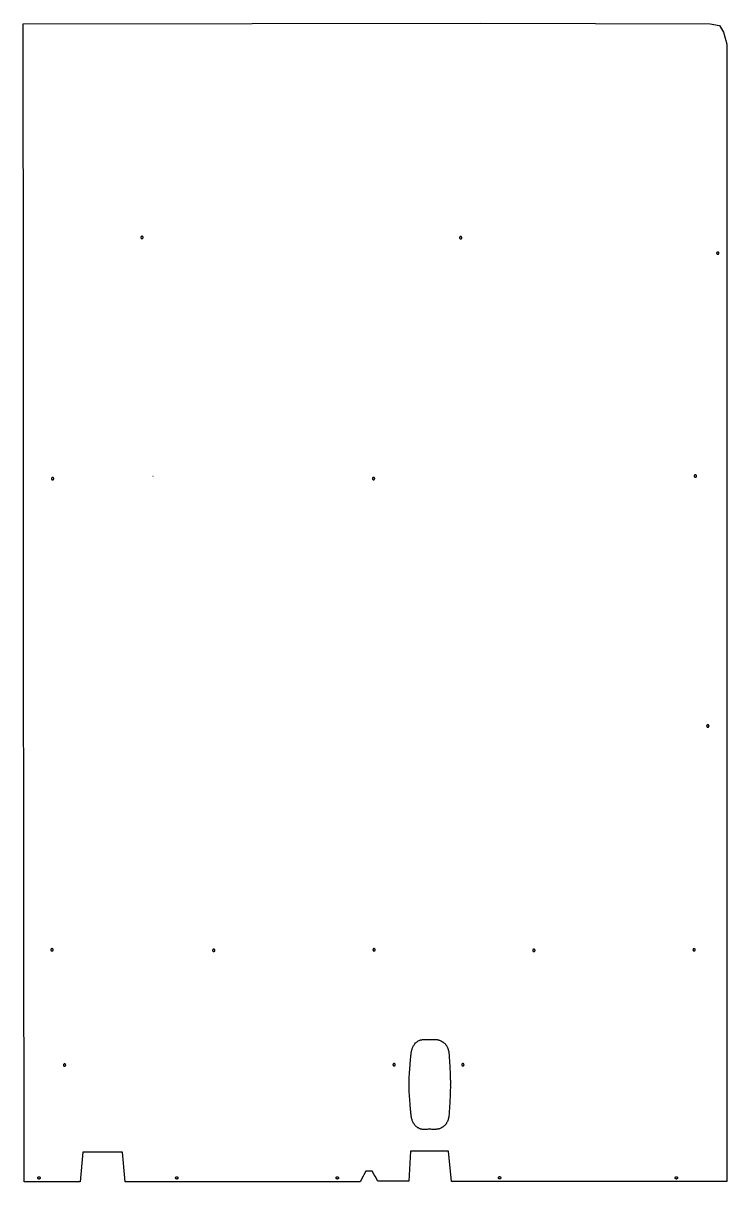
# Model space of a CAD drawing. Extents: x 0 to 5593, y -8541 to 1390.
# Drawn here: x 4357 to 5555, y -8493 to -6519 of the extents above; entities that cross this region are included whole.
import ezdxf

# ---------------------------------------------------------------- set-up
doc = ezdxf.new("R2010")
doc.units = 0
doc.layers.add('Default Layer', color=1, linetype='CONTINUOUS')

msp = doc.modelspace()

# ---------------------------------------------------------------- linework, layer by layer
at = {"layer": 'Default Layer'}
for points in [[(4930.8, -8492.8), (4530.9, -8492.8), (4526.2, -8442.3), (4458.6, -8442.3), (4454, -8493), (4358.5, -8493), (4358, -7999.9), (4357.7, -7506.8), (4357.4, -7013.8), (4357, -6520.7), (4746.9, -6520), (5136.7, -6519.4), (5526.9, -6520.6), (5543, -6523.2), (5549.7, -6534.6), (5555.4, -6554.9), (5555.3, -8492.3), (5086.4, -8492.3), (5081.5, -8440.8), (5016.8, -8440.8), (5013.6, -8491.9), (4961.3, -8491.9), (4956.4, -8483.6), (4955.1, -8481.3), (4951.4, -8475.1), (4940.7, -8475.1), (4937.3, -8481.3), (4936.2, -8483.2), (4930.8, -8492.8)], [(4559.5, -6882.4), (4559.3, -6882.4), (4559.1, -6882.4), (4558.9, -6882.5), (4558.7, -6882.5), (4558.5, -6882.6), (4558.4, -6882.7), (4558.2, -6882.8), (4558.1, -6883), (4557.9, -6883.1), (4557.8, -6883.2), (4557.7, -6883.4), (4557.6, -6883.6), (4557.6, -6883.8), (4557.5, -6884), (4557.5, -6884.2), (4557.5, -6884.4), (4557.5, -6884.6), (4557.5, -6884.8), (4557.6, -6885), (4557.6, -6885.1), (4557.7, -6885.3), (4557.8, -6885.5), (4557.9, -6885.6), (4558.1, -6885.8), (4558.2, -6885.9), (4558.4, -6886), (4558.5, -6886.1), (4558.7, -6886.2), (4558.9, -6886.3), (4559.1, -6886.3), (4559.3, -6886.4), (4559.5, -6886.4), (4559.7, -6886.4), (4559.9, -6886.3), (4560.1, -6886.3), (4560.3, -6886.2), (4560.4, -6886.1), (4560.6, -6886), (4560.8, -6885.9), (4560.9, -6885.8), (4561, -6885.6), (4561.1, -6885.5), (4561.2, -6885.3), (4561.3, -6885.1), (4561.4, -6885), (4561.4, -6884.8), (4561.5, -6884.6), (4561.5, -6884.4), (4561.5, -6884.2), (4561.4, -6884), (4561.4, -6883.8), (4561.3, -6883.6), (4561.2, -6883.4), (4561.1, -6883.2), (4561, -6883.1), (4560.9, -6883), (4560.8, -6882.8), (4560.6, -6882.7), (4560.4, -6882.6), (4560.3, -6882.5), (4560.1, -6882.5), (4559.9, -6882.4), (4559.7, -6882.4), (4559.5, -6882.4)], [(5102.2, -6882.8), (5102, -6882.8), (5101.8, -6882.8), (5101.6, -6882.9), (5101.4, -6883), (5101.2, -6883), (5101.1, -6883.1), (5100.9, -6883.3), (5100.8, -6883.4), (5100.6, -6883.5), (5100.5, -6883.7), (5100.4, -6883.8), (5100.3, -6884), (5100.3, -6884.2), (5100.2, -6884.4), (5100.2, -6884.6), (5100.2, -6884.8), (5100.2, -6885), (5100.2, -6885.2), (5100.3, -6885.4), (5100.3, -6885.6), (5100.4, -6885.8), (5100.5, -6885.9), (5100.6, -6886.1), (5100.8, -6886.2), (5100.9, -6886.3), (5101.1, -6886.5), (5101.2, -6886.6), (5101.4, -6886.6), (5101.6, -6886.7), (5101.8, -6886.8), (5102, -6886.8), (5102.2, -6886.8), (5102.4, -6886.8), (5102.6, -6886.8), (5102.8, -6886.7), (5103, -6886.6), (5103.1, -6886.6), (5103.3, -6886.5), (5103.5, -6886.3), (5103.6, -6886.2), (5103.7, -6886.1), (5103.8, -6885.9), (5103.9, -6885.8), (5104, -6885.6), (5104.1, -6885.4), (5104.1, -6885.2), (5104.2, -6885), (5104.2, -6884.8), (5104.2, -6884.6), (5104.1, -6884.4), (5104.1, -6884.2), (5104, -6884), (5103.9, -6883.8), (5103.8, -6883.7), (5103.7, -6883.5), (5103.6, -6883.4), (5103.5, -6883.3), (5103.3, -6883.1), (5103.1, -6883), (5103, -6883), (5102.8, -6882.9), (5102.6, -6882.8), (5102.4, -6882.8), (5102.2, -6882.8)], [(5540.1, -6909.1), (5539.9, -6909.1), (5539.7, -6909.2), (5539.5, -6909.2), (5539.3, -6909.3), (5539.1, -6909.4), (5538.9, -6909.5), (5538.8, -6909.6), (5538.6, -6909.7), (5538.5, -6909.8), (5538.4, -6910), (5538.3, -6910.2), (5538.2, -6910.3), (5538.1, -6910.5), (5538.1, -6910.7), (5538.1, -6910.9), (5538.1, -6911.1), (5538.1, -6911.3), (5538.1, -6911.5), (5538.1, -6911.7), (5538.2, -6911.9), (5538.3, -6912.1), (5538.4, -6912.2), (5538.5, -6912.4), (5538.6, -6912.5), (5538.8, -6912.7), (5538.9, -6912.8), (5539.1, -6912.9), (5539.3, -6913), (5539.5, -6913), (5539.7, -6913.1), (5539.9, -6913.1), (5540.1, -6913.1), (5540.3, -6913.1), (5540.5, -6913.1), (5540.7, -6913), (5540.8, -6913), (5541, -6912.9), (5541.2, -6912.8), (5541.3, -6912.7), (5541.5, -6912.5), (5541.6, -6912.4), (5541.7, -6912.2), (5541.8, -6912.1), (5541.9, -6911.9), (5542, -6911.7), (5542, -6911.5), (5542, -6911.3), (5542.1, -6911.1), (5542, -6910.9), (5542, -6910.7), (5542, -6910.5), (5541.9, -6910.3), (5541.8, -6910.2), (5541.7, -6910), (5541.6, -6909.8), (5541.5, -6909.7), (5541.3, -6909.6), (5541.2, -6909.5), (5541, -6909.4), (5540.8, -6909.3), (5540.7, -6909.2), (5540.5, -6909.2), (5540.3, -6909.1), (5540.1, -6909.1)], [(4407.2, -7293.3), (4407, -7293.3), (4406.8, -7293.3), (4406.6, -7293.4), (4406.4, -7293.5), (4406.2, -7293.5), (4406.1, -7293.6), (4405.9, -7293.8), (4405.8, -7293.9), (4405.7, -7294), (4405.5, -7294.2), (4405.4, -7294.3), (4405.4, -7294.5), (4405.3, -7294.7), (4405.2, -7294.9), (4405.2, -7295.1), (4405.2, -7295.3), (4405.2, -7295.5), (4405.2, -7295.7), (4405.3, -7295.9), (4405.4, -7296.1), (4405.4, -7296.3), (4405.5, -7296.4), (4405.7, -7296.6), (4405.8, -7296.7), (4405.9, -7296.8), (4406.1, -7297), (4406.2, -7297.1), (4406.4, -7297.1), (4406.6, -7297.2), (4406.8, -7297.3), (4407, -7297.3), (4407.2, -7297.3), (4407.4, -7297.3), (4407.6, -7297.3), (4407.8, -7297.2), (4408, -7297.1), (4408.2, -7297.1), (4408.3, -7297), (4408.5, -7296.8), (4408.6, -7296.7), (4408.7, -7296.6), (4408.9, -7296.4), (4409, -7296.3), (4409, -7296.1), (4409.1, -7295.9), (4409.2, -7295.7), (4409.2, -7295.5), (4409.2, -7295.3), (4409.2, -7295.1), (4409.2, -7294.9), (4409.1, -7294.7), (4409, -7294.5), (4409, -7294.3), (4408.9, -7294.2), (4408.7, -7294), (4408.6, -7293.9), (4408.5, -7293.8), (4408.3, -7293.6), (4408.2, -7293.5), (4408, -7293.5), (4407.8, -7293.4), (4407.6, -7293.3), (4407.4, -7293.3), (4407.2, -7293.3)], [(4953.8, -7293.1), (4953.6, -7293.1), (4953.4, -7293.1), (4953.2, -7293.1), (4953, -7293.2), (4952.8, -7293.3), (4952.7, -7293.4), (4952.5, -7293.5), (4952.4, -7293.6), (4952.2, -7293.8), (4952.1, -7293.9), (4952, -7294.1), (4951.9, -7294.3), (4951.9, -7294.5), (4951.8, -7294.7), (4951.8, -7294.9), (4951.8, -7295.1), (4951.8, -7295.3), (4951.8, -7295.5), (4951.9, -7295.7), (4951.9, -7295.8), (4952, -7296), (4952.1, -7296.2), (4952.2, -7296.3), (4952.4, -7296.5), (4952.5, -7296.6), (4952.7, -7296.7), (4952.8, -7296.8), (4953, -7296.9), (4953.2, -7297), (4953.4, -7297), (4953.6, -7297), (4953.8, -7297.1), (4954, -7297), (4954.2, -7297), (4954.4, -7297), (4954.6, -7296.9), (4954.7, -7296.8), (4954.9, -7296.7), (4955.1, -7296.6), (4955.2, -7296.5), (4955.3, -7296.3), (4955.4, -7296.2), (4955.5, -7296), (4955.6, -7295.8), (4955.7, -7295.7), (4955.7, -7295.5), (4955.8, -7295.3), (4955.8, -7295.1), (4955.8, -7294.9), (4955.7, -7294.7), (4955.7, -7294.5), (4955.6, -7294.3), (4955.5, -7294.1), (4955.4, -7293.9), (4955.3, -7293.8), (4955.2, -7293.6), (4955.1, -7293.5), (4954.9, -7293.4), (4954.7, -7293.3), (4954.6, -7293.2), (4954.4, -7293.1), (4954.2, -7293.1), (4954, -7293.1), (4953.8, -7293.1)], [(5501.9, -7288.8), (5501.7, -7288.8), (5501.5, -7288.9), (5501.3, -7288.9), (5501.1, -7289), (5500.9, -7289.1), (5500.8, -7289.2), (5500.6, -7289.3), (5500.5, -7289.4), (5500.3, -7289.5), (5500.2, -7289.7), (5500.1, -7289.9), (5500, -7290), (5500, -7290.2), (5499.9, -7290.4), (5499.9, -7290.6), (5499.9, -7290.8), (5499.9, -7291), (5499.9, -7291.2), (5500, -7291.4), (5500, -7291.6), (5500.1, -7291.8), (5500.2, -7291.9), (5500.3, -7292.1), (5500.5, -7292.2), (5500.6, -7292.4), (5500.8, -7292.5), (5500.9, -7292.6), (5501.1, -7292.7), (5501.3, -7292.7), (5501.5, -7292.8), (5501.7, -7292.8), (5501.9, -7292.8), (5502.1, -7292.8), (5502.3, -7292.8), (5502.5, -7292.7), (5502.7, -7292.7), (5502.8, -7292.6), (5503, -7292.5), (5503.2, -7292.4), (5503.3, -7292.2), (5503.4, -7292.1), (5503.6, -7291.9), (5503.7, -7291.8), (5503.7, -7291.6), (5503.8, -7291.4), (5503.9, -7291.2), (5503.9, -7291), (5503.9, -7290.8), (5503.9, -7290.6), (5503.9, -7290.4), (5503.8, -7290.2), (5503.7, -7290), (5503.7, -7289.9), (5503.6, -7289.7), (5503.4, -7289.5), (5503.3, -7289.4), (5503.2, -7289.3), (5503, -7289.2), (5502.8, -7289.1), (5502.7, -7289), (5502.5, -7288.9), (5502.3, -7288.9), (5502.1, -7288.8), (5501.9, -7288.8)], [(5523.1, -7714.5), (5522.9, -7714.5), (5522.7, -7714.6), (5522.5, -7714.6), (5522.3, -7714.7), (5522.1, -7714.8), (5522, -7714.9), (5521.8, -7715), (5521.7, -7715.1), (5521.5, -7715.3), (5521.4, -7715.4), (5521.3, -7715.6), (5521.2, -7715.8), (5521.2, -7715.9), (5521.1, -7716.1), (5521.1, -7716.3), (5521.1, -7716.5), (5521.1, -7716.7), (5521.1, -7716.9), (5521.2, -7717.1), (5521.2, -7717.3), (5521.3, -7717.5), (5521.4, -7717.7), (5521.5, -7717.8), (5521.7, -7718), (5521.8, -7718.1), (5522, -7718.2), (5522.1, -7718.3), (5522.3, -7718.4), (5522.5, -7718.4), (5522.7, -7718.5), (5522.9, -7718.5), (5523.1, -7718.5), (5523.3, -7718.5), (5523.5, -7718.5), (5523.7, -7718.4), (5523.9, -7718.4), (5524, -7718.3), (5524.2, -7718.2), (5524.4, -7718.1), (5524.5, -7718), (5524.6, -7717.8), (5524.7, -7717.7), (5524.8, -7717.5), (5524.9, -7717.3), (5525, -7717.1), (5525, -7716.9), (5525.1, -7716.7), (5525.1, -7716.5), (5525.1, -7716.3), (5525, -7716.1), (5525, -7715.9), (5524.9, -7715.8), (5524.8, -7715.6), (5524.7, -7715.4), (5524.6, -7715.3), (5524.5, -7715.1), (5524.4, -7715), (5524.2, -7714.9), (5524, -7714.8), (5523.9, -7714.7), (5523.7, -7714.6), (5523.5, -7714.6), (5523.3, -7714.5), (5523.1, -7714.5)], [(4406.1, -8095.8), (4405.9, -8095.8), (4405.7, -8095.8), (4405.6, -8095.9), (4405.4, -8096), (4405.2, -8096), (4405, -8096.1), (4404.9, -8096.3), (4404.7, -8096.4), (4404.6, -8096.5), (4404.5, -8096.7), (4404.4, -8096.8), (4404.3, -8097), (4404.2, -8097.2), (4404.2, -8097.4), (4404.2, -8097.6), (4404.1, -8097.8), (4404.2, -8098), (4404.2, -8098.2), (4404.2, -8098.4), (4404.3, -8098.6), (4404.4, -8098.8), (4404.5, -8098.9), (4404.6, -8099.1), (4404.7, -8099.2), (4404.9, -8099.3), (4405, -8099.5), (4405.2, -8099.6), (4405.4, -8099.6), (4405.6, -8099.7), (4405.7, -8099.8), (4405.9, -8099.8), (4406.1, -8099.8), (4406.4, -8099.8), (4406.6, -8099.8), (4406.7, -8099.7), (4406.9, -8099.6), (4407.1, -8099.6), (4407.3, -8099.5), (4407.4, -8099.3), (4407.6, -8099.2), (4407.7, -8099.1), (4407.8, -8098.9), (4407.9, -8098.8), (4408, -8098.6), (4408.1, -8098.4), (4408.1, -8098.2), (4408.1, -8098), (4408.1, -8097.8), (4408.1, -8097.6), (4408.1, -8097.4), (4408.1, -8097.2), (4408, -8097), (4407.9, -8096.8), (4407.8, -8096.7), (4407.7, -8096.5), (4407.6, -8096.4), (4407.4, -8096.3), (4407.3, -8096.1), (4407.1, -8096), (4406.9, -8096), (4406.7, -8095.9), (4406.6, -8095.8), (4406.4, -8095.8), (4406.1, -8095.8)], [(4681.6, -8096.8), (4681.4, -8096.8), (4681.2, -8096.8), (4681, -8096.8), (4680.8, -8096.9), (4680.6, -8097), (4680.5, -8097.1), (4680.3, -8097.2), (4680.2, -8097.3), (4680, -8097.5), (4679.9, -8097.6), (4679.8, -8097.8), (4679.7, -8098), (4679.7, -8098.2), (4679.6, -8098.4), (4679.6, -8098.6), (4679.6, -8098.8), (4679.6, -8099), (4679.6, -8099.2), (4679.7, -8099.4), (4679.7, -8099.5), (4679.8, -8099.7), (4679.9, -8099.9), (4680, -8100), (4680.2, -8100.2), (4680.3, -8100.3), (4680.5, -8100.4), (4680.6, -8100.5), (4680.8, -8100.6), (4681, -8100.7), (4681.2, -8100.7), (4681.4, -8100.7), (4681.6, -8100.8), (4681.8, -8100.7), (4682, -8100.7), (4682.2, -8100.7), (4682.4, -8100.6), (4682.5, -8100.5), (4682.7, -8100.4), (4682.8, -8100.3), (4683, -8100.2), (4683.1, -8100), (4683.2, -8099.9), (4683.3, -8099.7), (4683.4, -8099.5), (4683.5, -8099.4), (4683.5, -8099.2), (4683.6, -8099), (4683.6, -8098.8), (4683.6, -8098.6), (4683.5, -8098.4), (4683.5, -8098.2), (4683.4, -8098), (4683.3, -8097.8), (4683.2, -8097.6), (4683.1, -8097.5), (4683, -8097.3), (4682.8, -8097.2), (4682.7, -8097.1), (4682.5, -8097), (4682.4, -8096.9), (4682.2, -8096.8), (4682, -8096.8), (4681.8, -8096.8), (4681.6, -8096.8)], [(4954.7, -8095.8), (4954.5, -8095.8), (4954.3, -8095.8), (4954.1, -8095.9), (4953.9, -8096), (4953.7, -8096), (4953.6, -8096.1), (4953.4, -8096.3), (4953.3, -8096.4), (4953.2, -8096.5), (4953, -8096.7), (4952.9, -8096.8), (4952.9, -8097), (4952.8, -8097.2), (4952.7, -8097.4), (4952.7, -8097.6), (4952.7, -8097.8), (4952.7, -8098), (4952.7, -8098.2), (4952.8, -8098.4), (4952.9, -8098.6), (4952.9, -8098.8), (4953, -8098.9), (4953.2, -8099.1), (4953.3, -8099.2), (4953.4, -8099.3), (4953.6, -8099.5), (4953.7, -8099.6), (4953.9, -8099.6), (4954.1, -8099.7), (4954.3, -8099.8), (4954.5, -8099.8), (4954.7, -8099.8), (4954.9, -8099.8), (4955.1, -8099.8), (4955.3, -8099.7), (4955.5, -8099.6), (4955.6, -8099.6), (4955.8, -8099.5), (4956, -8099.3), (4956.1, -8099.2), (4956.2, -8099.1), (4956.4, -8098.9), (4956.5, -8098.8), (4956.5, -8098.6), (4956.6, -8098.4), (4956.7, -8098.2), (4956.7, -8098), (4956.7, -8097.8), (4956.7, -8097.6), (4956.7, -8097.4), (4956.6, -8097.2), (4956.5, -8097), (4956.5, -8096.8), (4956.4, -8096.7), (4956.2, -8096.5), (4956.1, -8096.4), (4956, -8096.3), (4955.8, -8096.1), (4955.6, -8096), (4955.5, -8096), (4955.3, -8095.9), (4955.1, -8095.8), (4954.9, -8095.8), (4954.7, -8095.8)], [(5226.9, -8096.8), (5226.7, -8096.8), (5226.5, -8096.8), (5226.3, -8096.8), (5226.1, -8096.9), (5225.9, -8097), (5225.7, -8097.1), (5225.6, -8097.2), (5225.4, -8097.3), (5225.3, -8097.5), (5225.2, -8097.6), (5225.1, -8097.8), (5225, -8098), (5225, -8098.2), (5224.9, -8098.4), (5224.9, -8098.6), (5224.9, -8098.8), (5224.9, -8099), (5224.9, -8099.2), (5225, -8099.4), (5225, -8099.5), (5225.1, -8099.7), (5225.2, -8099.9), (5225.3, -8100), (5225.4, -8100.2), (5225.6, -8100.3), (5225.7, -8100.4), (5225.9, -8100.5), (5226.1, -8100.6), (5226.3, -8100.7), (5226.5, -8100.7), (5226.7, -8100.7), (5226.9, -8100.8), (5227.1, -8100.7), (5227.3, -8100.7), (5227.5, -8100.7), (5227.6, -8100.6), (5227.8, -8100.5), (5228, -8100.4), (5228.1, -8100.3), (5228.3, -8100.2), (5228.4, -8100), (5228.5, -8099.9), (5228.6, -8099.7), (5228.7, -8099.5), (5228.8, -8099.4), (5228.8, -8099.2), (5228.9, -8099), (5228.9, -8098.8), (5228.9, -8098.6), (5228.8, -8098.4), (5228.8, -8098.2), (5228.7, -8098), (5228.6, -8097.8), (5228.5, -8097.6), (5228.4, -8097.5), (5228.3, -8097.3), (5228.1, -8097.2), (5228, -8097.1), (5227.8, -8097), (5227.6, -8096.9), (5227.5, -8096.8), (5227.3, -8096.8), (5227.1, -8096.8), (5226.9, -8096.8)], [(5499.8, -8095.8), (5499.6, -8095.8), (5499.4, -8095.9), (5499.2, -8095.9), (5499, -8096), (5498.9, -8096.1), (5498.7, -8096.2), (5498.5, -8096.3), (5498.4, -8096.4), (5498.3, -8096.6), (5498.2, -8096.7), (5498.1, -8096.9), (5498, -8097.1), (5497.9, -8097.2), (5497.9, -8097.4), (5497.8, -8097.6), (5497.8, -8097.8), (5497.8, -8098), (5497.9, -8098.2), (5497.9, -8098.4), (5498, -8098.6), (5498.1, -8098.8), (5498.2, -8099), (5498.3, -8099.1), (5498.4, -8099.2), (5498.5, -8099.4), (5498.7, -8099.5), (5498.9, -8099.6), (5499, -8099.7), (5499.2, -8099.7), (5499.4, -8099.8), (5499.6, -8099.8), (5499.8, -8099.8), (5500, -8099.8), (5500.2, -8099.8), (5500.4, -8099.7), (5500.6, -8099.7), (5500.8, -8099.6), (5500.9, -8099.5), (5501.1, -8099.4), (5501.2, -8099.2), (5501.4, -8099.1), (5501.5, -8099), (5501.6, -8098.8), (5501.7, -8098.6), (5501.7, -8098.4), (5501.8, -8098.2), (5501.8, -8098), (5501.8, -8097.8), (5501.8, -8097.6), (5501.8, -8097.4), (5501.7, -8097.2), (5501.7, -8097.1), (5501.6, -8096.9), (5501.5, -8096.7), (5501.4, -8096.6), (5501.2, -8096.4), (5501.1, -8096.3), (5500.9, -8096.2), (5500.8, -8096.1), (5500.6, -8096), (5500.4, -8095.9), (5500.2, -8095.9), (5500, -8095.8), (5499.8, -8095.8)], [(4427.5, -8292.2), (4427.3, -8292.2), (4427.1, -8292.2), (4426.9, -8292.3), (4426.7, -8292.3), (4426.5, -8292.4), (4426.4, -8292.5), (4426.2, -8292.6), (4426.1, -8292.8), (4425.9, -8292.9), (4425.8, -8293.1), (4425.7, -8293.2), (4425.6, -8293.4), (4425.6, -8293.6), (4425.5, -8293.8), (4425.5, -8294), (4425.5, -8294.2), (4425.5, -8294.4), (4425.5, -8294.6), (4425.6, -8294.8), (4425.6, -8295), (4425.7, -8295.1), (4425.8, -8295.3), (4425.9, -8295.5), (4426.1, -8295.6), (4426.2, -8295.7), (4426.4, -8295.8), (4426.5, -8295.9), (4426.7, -8296), (4426.9, -8296.1), (4427.1, -8296.1), (4427.3, -8296.2), (4427.5, -8296.2), (4427.7, -8296.2), (4427.9, -8296.1), (4428.1, -8296.1), (4428.3, -8296), (4428.4, -8295.9), (4428.6, -8295.8), (4428.7, -8295.7), (4428.9, -8295.6), (4429, -8295.5), (4429.1, -8295.3), (4429.2, -8295.1), (4429.3, -8295), (4429.4, -8294.8), (4429.4, -8294.6), (4429.5, -8294.4), (4429.5, -8294.2), (4429.5, -8294), (4429.4, -8293.8), (4429.4, -8293.6), (4429.3, -8293.4), (4429.2, -8293.2), (4429.1, -8293.1), (4429, -8292.9), (4428.9, -8292.8), (4428.7, -8292.6), (4428.6, -8292.5), (4428.4, -8292.4), (4428.3, -8292.3), (4428.1, -8292.3), (4427.9, -8292.2), (4427.7, -8292.2), (4427.5, -8292.2)], [(4988.8, -8291.7), (4988.6, -8291.7), (4988.4, -8291.7), (4988.2, -8291.8), (4988.1, -8291.9), (4987.9, -8291.9), (4987.7, -8292), (4987.6, -8292.2), (4987.4, -8292.3), (4987.3, -8292.4), (4987.2, -8292.6), (4987.1, -8292.7), (4987, -8292.9), (4986.9, -8293.1), (4986.9, -8293.3), (4986.8, -8293.5), (4986.8, -8293.7), (4986.8, -8293.9), (4986.9, -8294.1), (4986.9, -8294.3), (4987, -8294.5), (4987.1, -8294.7), (4987.2, -8294.8), (4987.3, -8295), (4987.4, -8295.1), (4987.6, -8295.2), (4987.7, -8295.4), (4987.9, -8295.5), (4988.1, -8295.5), (4988.2, -8295.6), (4988.4, -8295.7), (4988.6, -8295.7), (4988.8, -8295.7), (4989, -8295.7), (4989.2, -8295.7), (4989.4, -8295.6), (4989.6, -8295.5), (4989.8, -8295.5), (4989.9, -8295.4), (4990.1, -8295.2), (4990.2, -8295.1), (4990.4, -8295), (4990.5, -8294.8), (4990.6, -8294.7), (4990.7, -8294.5), (4990.7, -8294.3), (4990.8, -8294.1), (4990.8, -8293.9), (4990.8, -8293.7), (4990.8, -8293.5), (4990.8, -8293.3), (4990.7, -8293.1), (4990.7, -8292.9), (4990.6, -8292.7), (4990.5, -8292.6), (4990.4, -8292.4), (4990.2, -8292.3), (4990.1, -8292.2), (4989.9, -8292), (4989.8, -8291.9), (4989.6, -8291.9), (4989.4, -8291.8), (4989.2, -8291.7), (4989, -8291.7), (4988.8, -8291.7)], [(5105.9, -8291.7), (5105.7, -8291.7), (5105.5, -8291.7), (5105.3, -8291.8), (5105.1, -8291.9), (5104.9, -8291.9), (5104.7, -8292), (5104.6, -8292.2), (5104.5, -8292.3), (5104.3, -8292.4), (5104.2, -8292.6), (5104.1, -8292.7), (5104, -8292.9), (5104, -8293.1), (5103.9, -8293.3), (5103.9, -8293.5), (5103.9, -8293.7), (5103.9, -8293.9), (5103.9, -8294.1), (5104, -8294.3), (5104, -8294.5), (5104.1, -8294.7), (5104.2, -8294.8), (5104.3, -8295), (5104.5, -8295.1), (5104.6, -8295.2), (5104.7, -8295.4), (5104.9, -8295.5), (5105.1, -8295.5), (5105.3, -8295.6), (5105.5, -8295.7), (5105.7, -8295.7), (5105.9, -8295.7), (5106.1, -8295.7), (5106.3, -8295.7), (5106.5, -8295.6), (5106.6, -8295.5), (5106.8, -8295.5), (5107, -8295.4), (5107.1, -8295.2), (5107.3, -8295.1), (5107.4, -8295), (5107.5, -8294.8), (5107.6, -8294.7), (5107.7, -8294.5), (5107.8, -8294.3), (5107.8, -8294.1), (5107.9, -8293.9), (5107.9, -8293.7), (5107.9, -8293.5), (5107.8, -8293.3), (5107.8, -8293.1), (5107.7, -8292.9), (5107.6, -8292.7), (5107.5, -8292.6), (5107.4, -8292.4), (5107.3, -8292.3), (5107.1, -8292.2), (5107, -8292), (5106.8, -8291.9), (5106.6, -8291.9), (5106.5, -8291.8), (5106.3, -8291.7), (5106.1, -8291.7), (5105.9, -8291.7)], [(4383.9, -8484.3), (4384.1, -8484.4), (4384.3, -8484.4), (4384.5, -8484.4), (4384.7, -8484.5), (4384.8, -8484.6), (4385, -8484.7), (4385.2, -8484.8), (4385.3, -8484.9), (4385.4, -8485.1), (4385.5, -8485.2), (4385.6, -8485.4), (4385.7, -8485.6), (4385.8, -8485.8), (4385.8, -8485.9), (4385.9, -8486.1), (4385.9, -8486.3), (4385.9, -8486.6), (4385.8, -8486.8), (4385.8, -8486.9), (4385.7, -8487.1), (4385.6, -8487.3), (4385.5, -8487.5), (4385.4, -8487.6), (4385.3, -8487.8), (4385.2, -8487.9), (4385, -8488), (4384.8, -8488.1), (4384.7, -8488.2), (4384.5, -8488.3), (4384.3, -8488.3), (4384.1, -8488.3), (4383.9, -8488.3), (4383.7, -8488.3), (4383.5, -8488.3), (4383.3, -8488.3), (4383.1, -8488.2), (4382.9, -8488.1), (4382.8, -8488), (4382.6, -8487.9), (4382.5, -8487.8), (4382.3, -8487.6), (4382.2, -8487.5), (4382.1, -8487.3), (4382, -8487.1), (4382, -8486.9), (4381.9, -8486.8), (4381.9, -8486.6), (4381.9, -8486.3), (4381.9, -8486.1), (4381.9, -8485.9), (4382, -8485.8), (4382, -8485.6), (4382.1, -8485.4), (4382.2, -8485.2), (4382.3, -8485.1), (4382.5, -8484.9), (4382.6, -8484.8), (4382.8, -8484.7), (4382.9, -8484.6), (4383.1, -8484.5), (4383.3, -8484.4), (4383.5, -8484.4), (4383.7, -8484.4), (4383.9, -8484.3)], [(4618.6, -8484.4), (4618.8, -8484.4), (4619, -8484.4), (4619.2, -8484.5), (4619.4, -8484.5), (4619.6, -8484.6), (4619.8, -8484.7), (4619.9, -8484.8), (4620.1, -8485), (4620.2, -8485.1), (4620.3, -8485.3), (4620.4, -8485.4), (4620.5, -8485.6), (4620.6, -8485.8), (4620.6, -8486), (4620.6, -8486.2), (4620.6, -8486.4), (4620.6, -8486.6), (4620.6, -8486.8), (4620.6, -8487), (4620.5, -8487.2), (4620.4, -8487.3), (4620.3, -8487.5), (4620.2, -8487.7), (4620.1, -8487.8), (4619.9, -8487.9), (4619.8, -8488), (4619.6, -8488.1), (4619.4, -8488.2), (4619.2, -8488.3), (4619, -8488.3), (4618.8, -8488.4), (4618.6, -8488.4), (4618.4, -8488.4), (4618.2, -8488.3), (4618.1, -8488.3), (4617.9, -8488.2), (4617.7, -8488.1), (4617.5, -8488), (4617.4, -8487.9), (4617.2, -8487.8), (4617.1, -8487.7), (4617, -8487.5), (4616.9, -8487.3), (4616.8, -8487.2), (4616.7, -8487), (4616.7, -8486.8), (4616.7, -8486.6), (4616.6, -8486.4), (4616.7, -8486.2), (4616.7, -8486), (4616.7, -8485.8), (4616.8, -8485.6), (4616.9, -8485.4), (4617, -8485.3), (4617.1, -8485.1), (4617.2, -8485), (4617.4, -8484.8), (4617.5, -8484.7), (4617.7, -8484.6), (4617.9, -8484.5), (4618.1, -8484.5), (4618.2, -8484.4), (4618.4, -8484.4), (4618.6, -8484.4)], [(4892, -8484.3), (4892.2, -8484.3), (4892.4, -8484.3), (4892.6, -8484.4), (4892.8, -8484.5), (4892.9, -8484.5), (4893.1, -8484.6), (4893.2, -8484.8), (4893.4, -8484.9), (4893.5, -8485), (4893.6, -8485.2), (4893.7, -8485.4), (4893.8, -8485.5), (4893.9, -8485.7), (4893.9, -8485.9), (4894, -8486.1), (4894, -8486.3), (4894, -8486.5), (4893.9, -8486.7), (4893.9, -8486.9), (4893.8, -8487.1), (4893.7, -8487.3), (4893.6, -8487.4), (4893.5, -8487.6), (4893.4, -8487.7), (4893.2, -8487.8), (4893.1, -8488), (4892.9, -8488.1), (4892.8, -8488.1), (4892.6, -8488.2), (4892.4, -8488.3), (4892.2, -8488.3), (4892, -8488.3), (4891.8, -8488.3), (4891.6, -8488.3), (4891.4, -8488.2), (4891.2, -8488.1), (4891, -8488.1), (4890.9, -8488), (4890.7, -8487.8), (4890.6, -8487.7), (4890.4, -8487.6), (4890.3, -8487.4), (4890.2, -8487.3), (4890.1, -8487.1), (4890.1, -8486.9), (4890, -8486.7), (4890, -8486.5), (4890, -8486.3), (4890, -8486.1), (4890, -8485.9), (4890.1, -8485.7), (4890.1, -8485.5), (4890.2, -8485.4), (4890.3, -8485.2), (4890.4, -8485), (4890.6, -8484.9), (4890.7, -8484.8), (4890.9, -8484.6), (4891, -8484.5), (4891.2, -8484.5), (4891.4, -8484.4), (4891.6, -8484.3), (4891.8, -8484.3), (4892, -8484.3)], [(5168.4, -8484.2), (5168.6, -8484.2), (5168.8, -8484.2), (5169, -8484.2), (5169.2, -8484.3), (5169.3, -8484.4), (5169.5, -8484.5), (5169.7, -8484.6), (5169.8, -8484.7), (5169.9, -8484.9), (5170, -8485), (5170.1, -8485.2), (5170.2, -8485.4), (5170.3, -8485.6), (5170.3, -8485.8), (5170.4, -8486), (5170.4, -8486.2), (5170.4, -8486.4), (5170.3, -8486.6), (5170.3, -8486.8), (5170.2, -8486.9), (5170.1, -8487.1), (5170, -8487.3), (5169.9, -8487.4), (5169.8, -8487.6), (5169.7, -8487.7), (5169.5, -8487.8), (5169.3, -8487.9), (5169.2, -8488), (5169, -8488.1), (5168.8, -8488.1), (5168.6, -8488.1), (5168.4, -8488.2), (5168.2, -8488.1), (5168, -8488.1), (5167.8, -8488.1), (5167.6, -8488), (5167.4, -8487.9), (5167.3, -8487.8), (5167.1, -8487.7), (5167, -8487.6), (5166.8, -8487.4), (5166.7, -8487.3), (5166.6, -8487.1), (5166.5, -8486.9), (5166.5, -8486.8), (5166.4, -8486.6), (5166.4, -8486.4), (5166.4, -8486.2), (5166.4, -8486), (5166.4, -8485.8), (5166.5, -8485.6), (5166.5, -8485.4), (5166.6, -8485.2), (5166.7, -8485), (5166.8, -8484.9), (5167, -8484.7), (5167.1, -8484.6), (5167.3, -8484.5), (5167.4, -8484.4), (5167.6, -8484.3), (5167.8, -8484.2), (5168, -8484.2), (5168.2, -8484.2), (5168.4, -8484.2)], [(5469.5, -8484.3), (5469.7, -8484.3), (5469.9, -8484.4), (5470.1, -8484.4), (5470.3, -8484.5), (5470.5, -8484.6), (5470.7, -8484.7), (5470.8, -8484.8), (5471, -8484.9), (5471.1, -8485), (5471.2, -8485.2), (5471.3, -8485.4), (5471.4, -8485.5), (5471.5, -8485.7), (5471.5, -8485.9), (5471.5, -8486.1), (5471.5, -8486.3), (5471.5, -8486.5), (5471.5, -8486.7), (5471.5, -8486.9), (5471.4, -8487.1), (5471.3, -8487.3), (5471.2, -8487.4), (5471.1, -8487.6), (5471, -8487.7), (5470.8, -8487.9), (5470.7, -8488), (5470.5, -8488.1), (5470.3, -8488.2), (5470.1, -8488.2), (5469.9, -8488.3), (5469.7, -8488.3), (5469.5, -8488.3), (5469.3, -8488.3), (5469.1, -8488.3), (5468.9, -8488.2), (5468.8, -8488.2), (5468.6, -8488.1), (5468.4, -8488), (5468.3, -8487.9), (5468.1, -8487.7), (5468, -8487.6), (5467.9, -8487.4), (5467.8, -8487.3), (5467.7, -8487.1), (5467.6, -8486.9), (5467.6, -8486.7), (5467.6, -8486.5), (5467.5, -8486.3), (5467.6, -8486.1), (5467.6, -8485.9), (5467.6, -8485.7), (5467.7, -8485.5), (5467.8, -8485.4), (5467.9, -8485.2), (5468, -8485), (5468.1, -8484.9), (5468.3, -8484.8), (5468.4, -8484.7), (5468.6, -8484.6), (5468.8, -8484.5), (5468.9, -8484.4), (5469.1, -8484.4), (5469.3, -8484.3), (5469.5, -8484.3)]]:
    msp.add_lwpolyline(points, close=True, dxfattribs=at)
msp.add_lwpolyline([(4577.6, -7290.9), (4578.7, -7290.9)], dxfattribs=at)
msp.add_lwpolyline([(5014.2, -8326.3, -0.006032), (5014.3, -8320.5, -0.004684), (5014.6, -8313.2, -0.004197), (5015.3, -8303.1, -0.005046), (5016.6, -8286.9, -0.002831), (5017.3, -8279.7, -0.002427), (5017.7, -8276, -0.004841), (5018.1, -8272.6, -0.007597), (5018.3, -8271, -0.009103), (5018.4, -8270.3, -0.008992), (5018.5, -8270, -0.016244), (5019.3, -8267, -0.018984), (5020.1, -8264.7, -0.021207), (5021, -8262.7, -0.021405), (5022, -8261, -0.017192), (5022.7, -8259.8, -0.011439), (5023.3, -8259, -0.030721), (5025.5, -8256.5, -0.023751), (5027.2, -8254.9, -0.017893), (5028.5, -8254, -0.019842), (5029.9, -8253.1, -0.043697), (5032.7, -8251.7, -0.01056), (5033.2, -8251.5, -0.023288), (5034.3, -8251.2, -0.023635), (5035.9, -8250.9, -0.019318), (5038, -8250.7, -0.007946), (5039.3, -8250.6, -0.00975), (5042.1, -8250.6, -0.003157), (5043.8, -8250.6, -0.001214), (5046.9, -8250.7, 0.003563), (5048.8, -8250.8, 0.008974), (5051.4, -8250.8, 0.00126), (5054.2, -8250.7, -0.004068), (5056.7, -8250.6, -0.009701), (5059.2, -8250.7, -0.011492), (5061, -8250.7, -0.019894), (5063, -8251, -0.022475), (5064.5, -8251.3, -0.014775), (5065.2, -8251.5, -0.026049), (5067.5, -8252.3, -0.041459), (5071.1, -8254.3, -0.033365), (5073.7, -8256.2, -0.026245), (5075.5, -8257.9, -0.011886), (5076.2, -8258.7, -0.03338), (5077.8, -8260.9, -0.017698), (5078.6, -8262.2, -0.022957), (5079.7, -8264.4, -0.021802), (5080.7, -8266.9, -0.01942), (5081.5, -8269.7, -0.017657), (5081.7, -8270.5, -0.010841), (5081.8, -8271.6, -0.007237), (5082.1, -8274.1, -0.004834), (5082.5, -8278.8, -0.002226), (5082.8, -8283.1, -0.002829), (5083.4, -8290.9, -0.004482), (5084.1, -8305.1, -0.004103), (5084.4, -8315.1, -0.004536), (5084.6, -8322.4, -0.004761), (5084.6, -8327.2), (5084.6, -8327.2), (5084.5, -8327.1, -0.004761), (5084.6, -8331.9, -0.004536), (5084.4, -8339.2, -0.004103), (5084.1, -8349.2, -0.004482), (5083.4, -8363.5, -0.002829), (5082.8, -8371.3, -0.002226), (5082.5, -8375.5, -0.004834), (5082.1, -8380.3, -0.007237), (5081.8, -8382.7, -0.010841), (5081.7, -8383.9, -0.017657), (5081.5, -8384.6, -0.01942), (5080.7, -8387.5, -0.021802), (5079.7, -8390, -0.022957), (5078.6, -8392.1, -0.017698), (5077.8, -8393.5, -0.03338), (5076.2, -8395.7, -0.011886), (5075.5, -8396.5, -0.026245), (5073.7, -8398.1, -0.033365), (5071.1, -8400.1, -0.041459), (5067.5, -8402, -0.026049), (5065.2, -8402.9, -0.014775), (5064.5, -8403.1, -0.022475), (5063, -8403.4, -0.019894), (5061, -8403.6, -0.011492), (5059.2, -8403.7, -0.009701), (5056.7, -8403.7, -0.004068), (5054.2, -8403.7, 0.00126), (5051.4, -8403.6, 0.008974), (5048.8, -8403.6, 0.003563), (5046.9, -8403.6, -0.001214), (5043.8, -8403.7, -0.003157), (5042.1, -8403.7, -0.00975), (5039.3, -8403.7, -0.007946), (5038, -8403.7, -0.019318), (5035.9, -8403.5, -0.023635), (5034.3, -8403.2, -0.023288), (5033.2, -8402.9, -0.01056), (5032.7, -8402.7, -0.043697), (5029.9, -8401.3, -0.019842), (5028.5, -8400.4, -0.017893), (5027.2, -8399.4, -0.023751), (5025.5, -8397.8, -0.030721), (5023.3, -8395.3, -0.011439), (5022.7, -8394.5, -0.017192), (5022, -8393.4, -0.021405), (5021, -8391.7, -0.021207), (5020.1, -8389.7, -0.018984), (5019.3, -8387.3, -0.016244), (5018.5, -8384.4, -0.008992), (5018.4, -8384, -0.009103), (5018.3, -8383.4, -0.007597), (5018.1, -8381.8, -0.004841), (5017.7, -8378.4, -0.002427), (5017.3, -8374.7, -0.002831), (5016.6, -8367.4, -0.005046), (5015.3, -8351.3, -0.004197), (5014.6, -8341.2, -0.004684), (5014.3, -8333.8, -0.006032), (5014.2, -8326.3)], format="xyb", close=True, dxfattribs=at)

doc.saveas('drawing.dxf')
